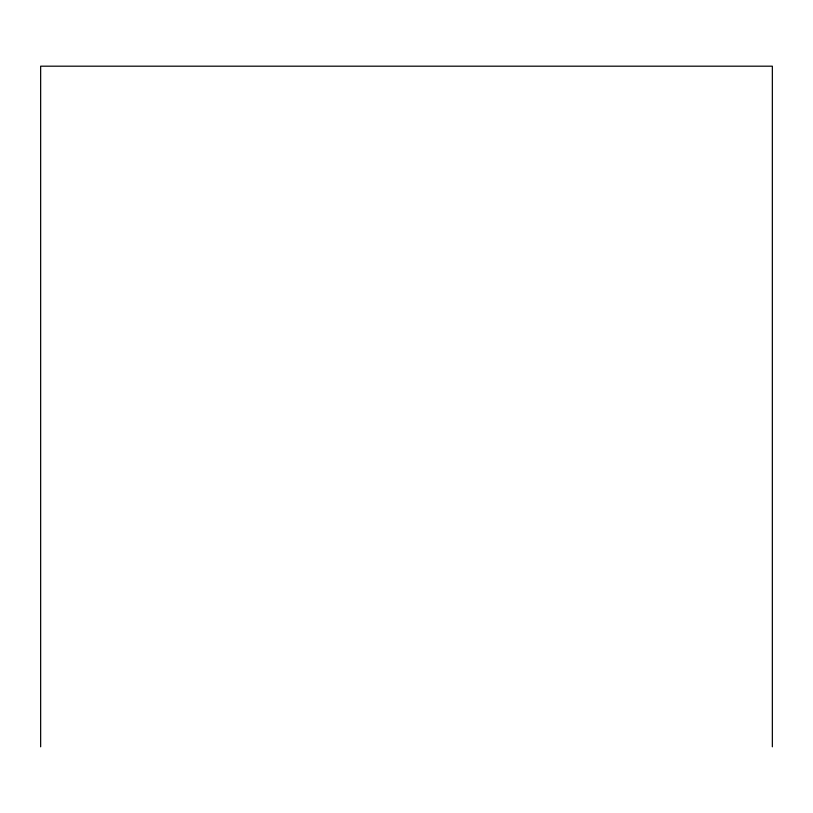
<?xml version="1.0" encoding="UTF-8"?>
<svg xmlns="http://www.w3.org/2000/svg" width="813" height="813" viewBox="0 0 813 813"><rect width="100%" height="100%" fill="white"/><g stroke="black" fill="none" stroke-linecap="round" stroke-linejoin="round"><path stroke-width="1.22" d="M772.35 746.812L772.35 66.188L40.65 66.188L40.65 746.812"/></g></svg>
